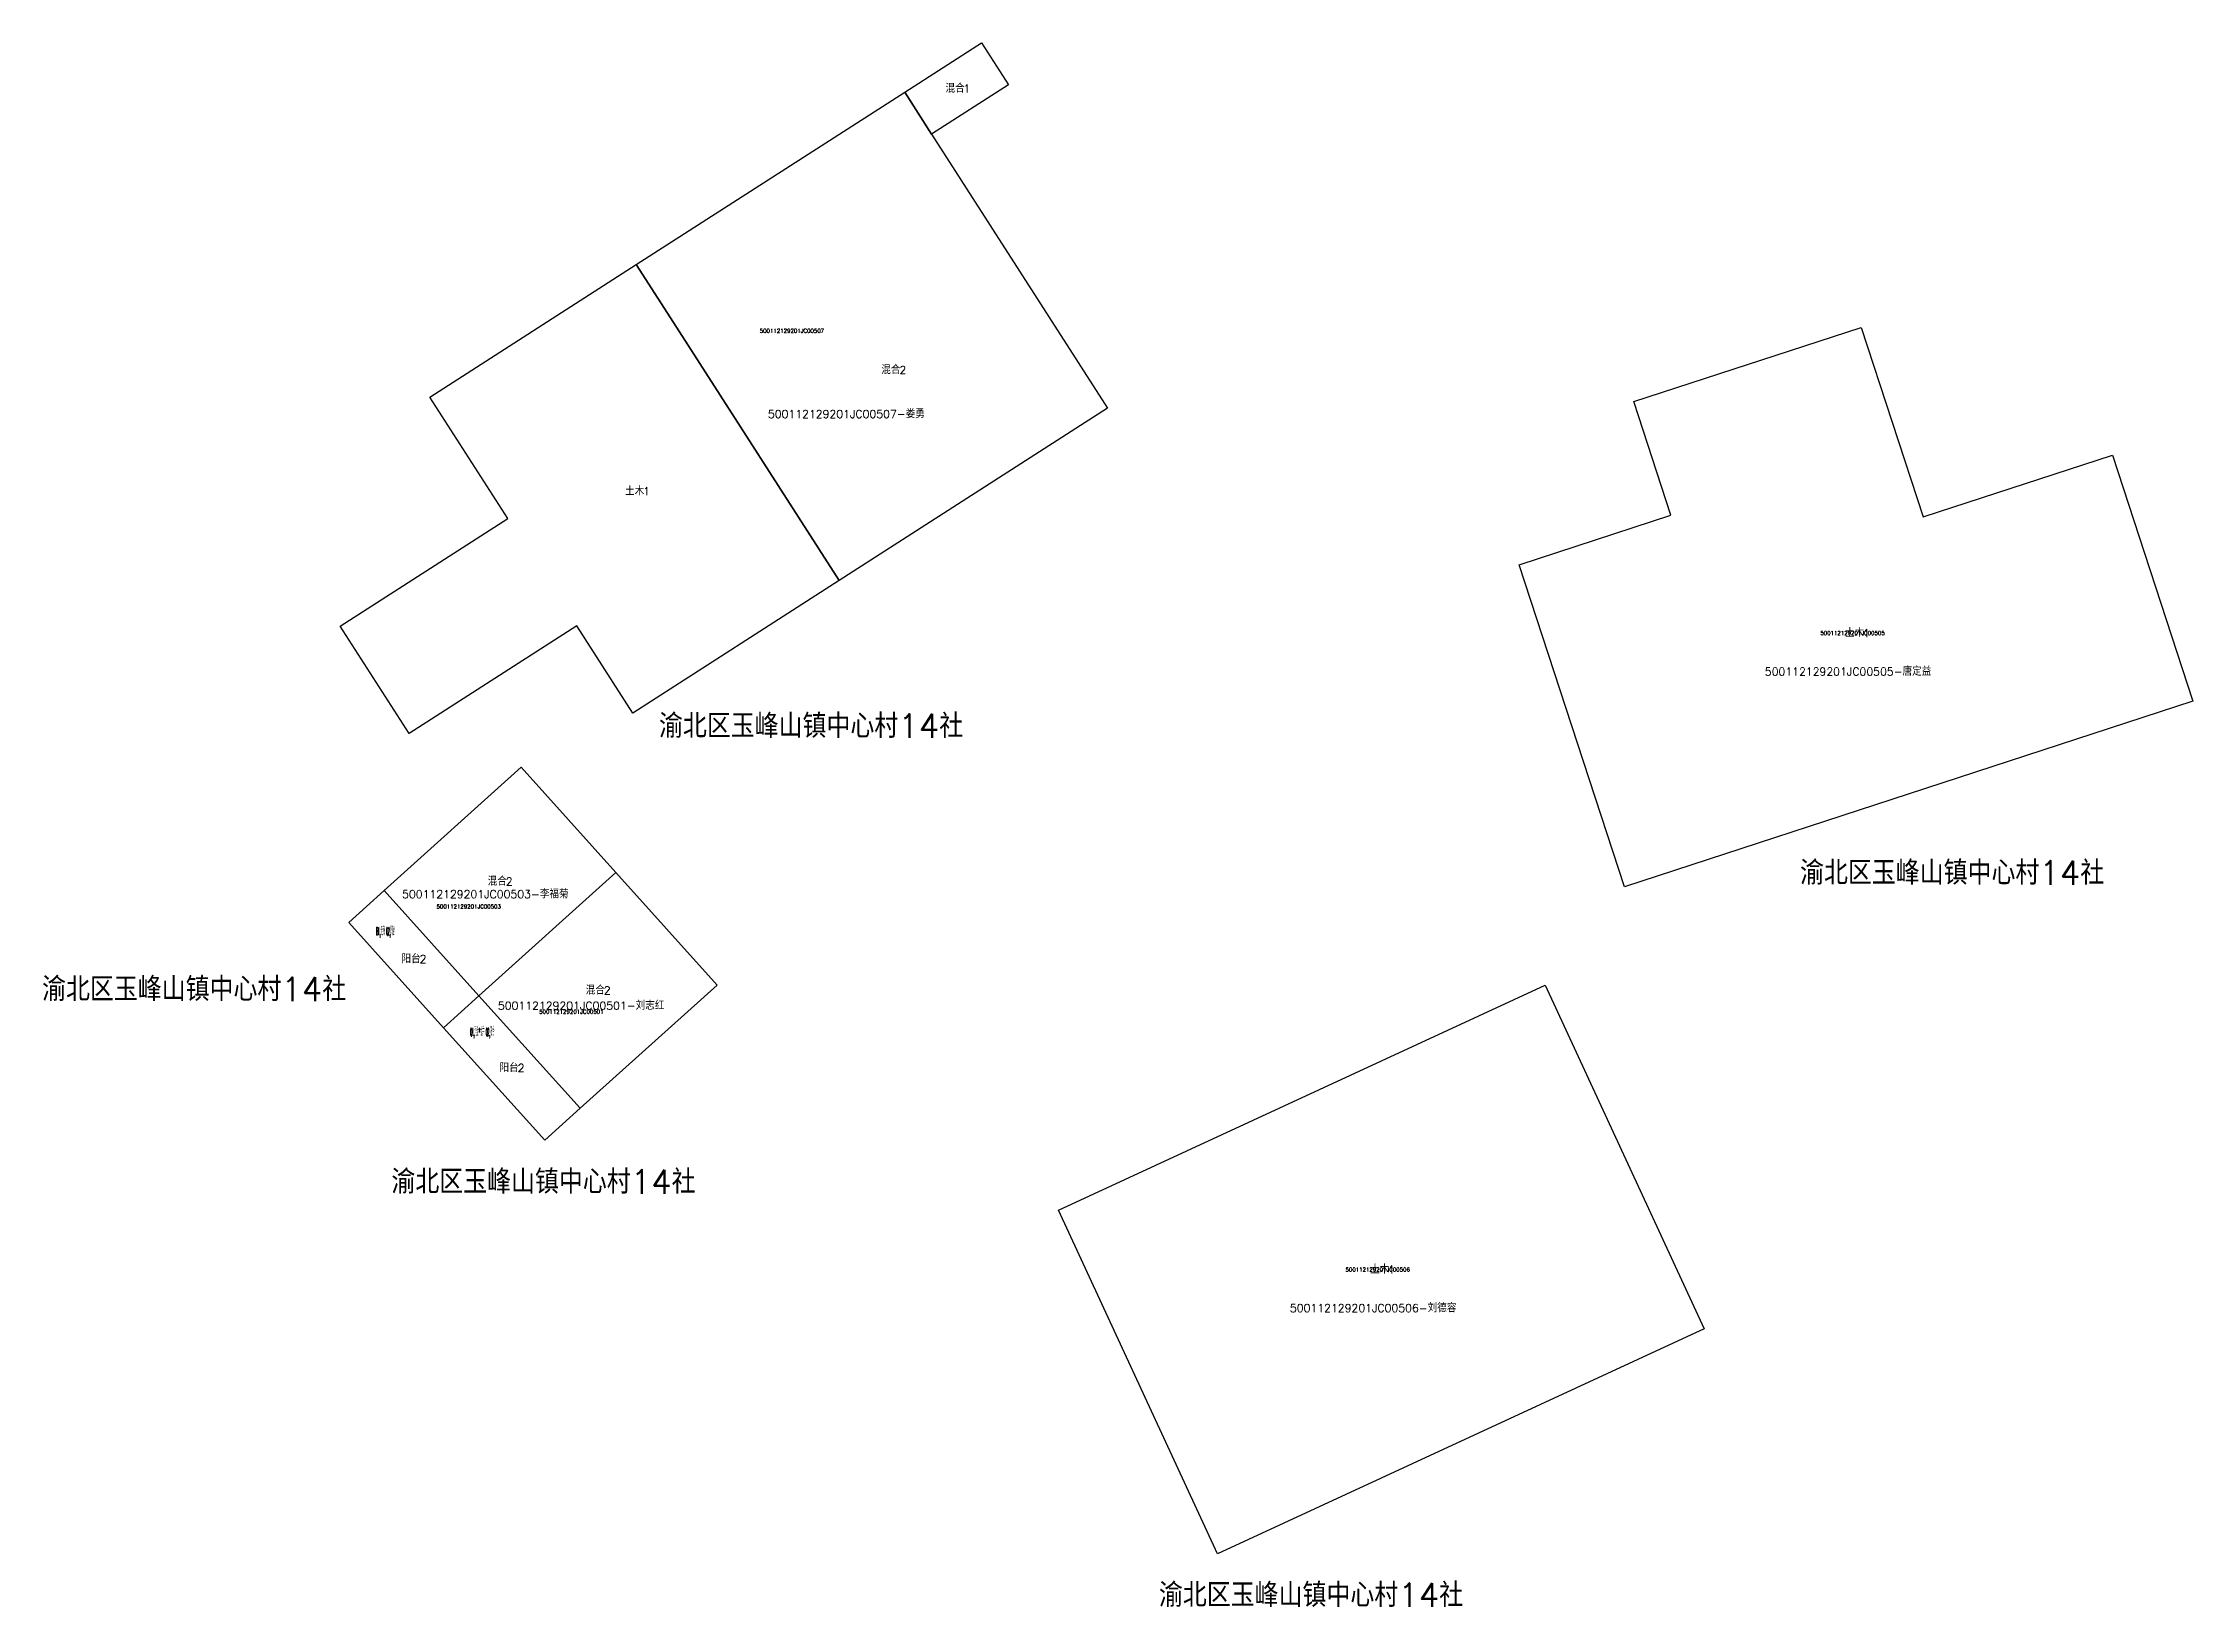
# Model space of a CAD drawing. Extents: x 36371590 to 36372043, y 3282005 to 3283161.
# Drawn here: x 36371844.1 to 36371898, y 3282946.1 to 3282985.4 of the extents above; entities that cross this region are included whole.
import ezdxf

# ---------------------------------------------------------------- set-up
doc = ezdxf.new("R2010")
doc.units = 0
doc.header["$LTSCALE"] = 0.5
for name, color, linetype in [('JMD', 6, 'CONTINUOUS'), ('JMD_建筑面积', 7, 'CONTINUOUS'), ('图层2', 7, 'CONTINUOUS'), ('图层3', 7, 'CONTINUOUS'), ('图层4', 7, 'CONTINUOUS'), ('自然幢', 7, 'CONTINUOUS')]:
    doc.layers.add(name, color=color, linetype=linetype)
doc.styles.add('HZ', font='rs.shx', dxfattribs={"width": 0.8, "bigfont": 'hztxt.shx'})
doc.styles.get("Standard").update_dxf_attribs({"font": 'rs.shx', "bigfont": 'hztxt.shx'})

msp = doc.modelspace()

# ---------------------------------------------------------------- linework, layer by layer
at = {"layer": 'JMD', "linetype": 'Continuous'}
for points in [[(36371865.737, 3282984.125), (36371867.664, 3282985.362), (36371868.339, 3282984.31), (36371866.412, 3282983.073)], [(36371859.005, 3282979.803), (36371865.737, 3282984.125), (36371866.412, 3282983.073), (36371870.826, 3282976.198), (36371864.094, 3282971.876), (36371860.085, 3282978.12)], [(36371853.829, 3282976.481), (36371859.005, 3282979.803), (36371860.085, 3282978.12), (36371864.094, 3282971.876), (36371858.918, 3282968.554), (36371857.513, 3282970.742), (36371853.306, 3282968.04), (36371851.577, 3282970.733), (36371855.785, 3282973.434)], [(36371884.021, 3282976.366), (36371889.725, 3282978.228), (36371891.276, 3282973.475), (36371896.029, 3282975.026), (36371898.046, 3282968.847), (36371883.787, 3282964.193), (36371881.149, 3282972.273), (36371884.952, 3282973.514)], [(36371852.682, 3282964.102), (36371856.117, 3282967.192), (36371858.491, 3282964.553), (36371855.057, 3282961.463)], [(36371855.057, 3282961.463), (36371858.491, 3282964.553), (36371861.033, 3282961.728), (36371857.599, 3282958.638)], [(36371851.791, 3282963.299), (36371852.682, 3282964.102), (36371855.057, 3282961.463), (36371854.165, 3282960.66)], [(36371869.59, 3282956.08), (36371881.798, 3282961.726), (36371885.786, 3282953.104), (36371873.578, 3282947.458)], [(36371854.165, 3282960.66), (36371855.057, 3282961.463), (36371857.599, 3282958.638), (36371856.707, 3282957.835)]]:
    msp.add_lwpolyline(points, close=True, dxfattribs=at)
at = {"layer": '自然幢', "color": 2, "linetype": 'Continuous'}
for points in [[(36371865.737, 3282984.125), (36371867.664, 3282985.362), (36371868.339, 3282984.31), (36371866.412, 3282983.073), (36371870.826, 3282976.198), (36371864.094, 3282971.876), (36371858.918, 3282968.554), (36371857.513, 3282970.742), (36371853.306, 3282968.04), (36371851.577, 3282970.733), (36371855.785, 3282973.434), (36371853.829, 3282976.481), (36371859.005, 3282979.803), (36371865.737, 3282984.125)], [(36371884.021, 3282976.366), (36371889.725, 3282978.228), (36371891.276, 3282973.475), (36371896.029, 3282975.026), (36371898.046, 3282968.847), (36371883.787, 3282964.193), (36371881.149, 3282972.273), (36371884.952, 3282973.514), (36371884.021, 3282976.366)], [(36371852.682, 3282964.102), (36371856.117, 3282967.192), (36371858.491, 3282964.553), (36371855.057, 3282961.463), (36371854.165, 3282960.66), (36371851.791, 3282963.299), (36371852.682, 3282964.102)], [(36371855.057, 3282961.463), (36371858.491, 3282964.553), (36371861.033, 3282961.728), (36371857.599, 3282958.638), (36371856.707, 3282957.835), (36371854.165, 3282960.66), (36371855.057, 3282961.463)], [(36371869.59, 3282956.08), (36371881.798, 3282961.726), (36371885.786, 3282953.104), (36371873.578, 3282947.458), (36371869.59, 3282956.08)]]:
    msp.add_lwpolyline(points, dxfattribs=at)

# ---------------------------------------------------------------- texts
at = {"layer": 'JMD', "color": 1, "linetype": 'Continuous'}
for s, p in [('混合', (36371866.759, 3282984.118)), ('1', (36371867.212, 3282984.118)), ('混合', (36371865.148, 3282977.059)), ('2', (36371865.601, 3282977.059)), ('土木', (36371858.722, 3282974.016)), ('1', (36371859.176, 3282974.016)), ('土木', (36371889.319, 3282970.46)), ('1', (36371889.772, 3282970.46)), ('混合', (36371855.279, 3282964.227)), ('2', (36371855.733, 3282964.227)), ('阳台', (36371853.116, 3282962.281)), ('2', (36371853.569, 3282962.281)), ('混合', (36371857.737, 3282961.495)), ('2', (36371858.191, 3282961.495)), ('阳台', (36371855.574, 3282959.549)), ('2', (36371856.028, 3282959.549)), ('土木', (36371877.409, 3282954.492)), ('1', (36371877.862, 3282954.492))]:
    msp.add_text(s, height=0.2, dxfattribs=at).set_placement(p)
at = {"layer": 'JMD_建筑面积', "linetype": 'Continuous', "style": 'HZ', "width": 0.2}
for s, p in [('B1,走廊 Q2,阳台', (36371852.484, 3282962.978)), ('Q1,混合*合并 Q2,阳台', (36371854.837, 3282960.453))]:
    msp.add_text(s, height=0.2, dxfattribs=at).set_placement(p)
at = {"layer": '图层2', "color": 1, "linetype": 'Continuous'}
for p in [(36371859.574, 3282967.93), (36371888.192, 3282964.247), (36371844.102, 3282961.327), (36371852.863, 3282956.496), (36371872.113, 3282946.128)]:
    msp.add_text('渝北区玉峰山镇中心村14社', height=0.6, dxfattribs=at).set_placement(p)
at = {"layer": '图层3', "color": 1, "linetype": 'Continuous'}
for s, p in [('500112129201JC00507-娄勇', (36371862.306, 3282975.954)), ('500112129201JC00505-唐定益', (36371887.308, 3282969.493)), ('500112129201JC00503-李福菊', (36371853.131, 3282963.909)), ('500112129201JC00501-刘志红', (36371855.534, 3282961.112)), ('500112129201JC00506-刘德容', (36371875.398, 3282953.525))]:
    msp.add_text(s, height=0.2, dxfattribs=at).set_placement(p)
at = {"layer": '图层4', "color": 1, "linetype": 'Continuous'}
for s, p in [('500112129201JC00507', (36371862.1, 3282978.092)), ('500112129201JC00505', (36371888.7, 3282970.51)), ('500112129201JC00503', (36371853.993, 3282963.65)), ('500112129201JC00501', (36371856.568, 3282961.011)), ('500112129201JC00506', (36371876.791, 3282954.542))]:
    msp.add_text(s, height=0.1, dxfattribs=at).set_placement(p)

doc.saveas('drawing.dxf')
